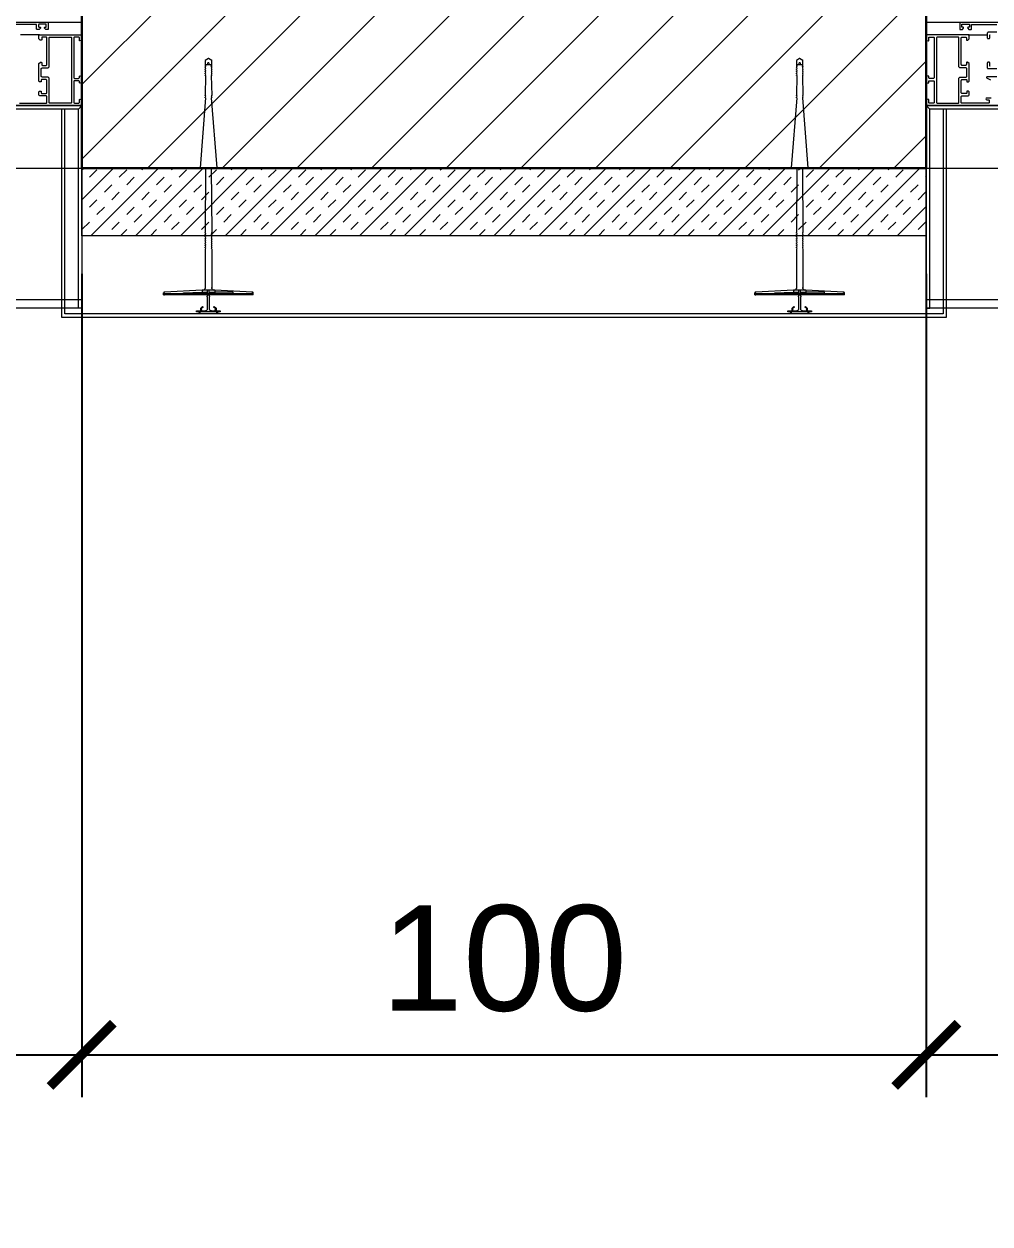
# Model space of a CAD drawing. Header units: feet. Extents: x 92587 to 97987, y -55119 to -48334.
# Drawn here: x 96337.3 to 96451.6, y -54312.4 to -54170.3 of the extents above; entities that cross this region are included whole.
import ezdxf

# ---------------------------------------------------------------- set-up
doc = ezdxf.new("R2010")
doc.units = ezdxf.units.FT
doc.header["$LTSCALE"] = 50
doc.header["$MEASUREMENT"] = 0
for name, pattern in [('AUSGEZOGEN', [0]), ('CACHE', [0.375, 0.25, -0.125]), ('CORNER', [20, 0, -20])]:
    doc.linetypes.add(name, pattern=pattern)
doc.layers.get('0').update_dxf_attribs({"color": 8})
doc.layers.add('BORD', color=5, linetype='Continuous')
doc.layers.add('COTE 50ème', color=1, linetype='Continuous')
for name, color, linetype, lineweight in [('CONSOLE ISOL.', 214, 'Continuous', 15), ('ISOLATION', 252, 'Continuous', 0), ('MACONNERIE COUPE', 7, 'Continuous', 30), ('MACONNERIE HACHURE', 253, 'Continuous', 13), ('WD_Corner', 154, 'Continuous', 5), ('WD_Dowel', 154, 'Continuous', 5), ('WD_Text_Legende', 154, 'AUSGEZOGEN', 5), ('WINDOWS', 21, 'Continuous', 5)]:
    doc.layers.add(name, color=color, linetype=linetype, lineweight=lineweight)
doc.layers.add('WD_Assist1', color=6, linetype='CORNER', lineweight=0, plot=False)
doc.styles.add('RS_TXT_50', font='arial.ttf', dxfattribs={"height": 12.5})
doc.dimstyles.new('RS_50CM_LINEAIRE', dxfattribs={"dimscale": 5, "dimtxt": 12.5, "dimasz": 1.5, "dimexe": 1, "dimexo": 2.5, "dimgap": 1, "dimtad": 1, "dimdec": 1, "dimrnd": 0.5, "dimdsep": 46, "dimtxsty": 'RS_TXT_50', "dimblk1": 'ARCHTICK', "dimblk2": 'ARCHTICK', "dimsah": 1, "dimcen": 2.5, "dimdle": 1, "dimclrt": 4, "dimadec": 0, "dimazin": 2, "dimtfac": 1, "dimtdec": 1, "dimtix": 1, "dimtmove": 2, "dimatfit": 3, "dimfxl": 1, "dimtolj": 1, "dimtzin": 0, "dimarcsym": 0})

# ---------------------------------------------------------------- blocks, each defined once
blk = doc.blocks.new('DRITARE POS 2')
at = {"layer": 'WINDOWS', "color": 165, "linetype": 'CACHE'}
blk.add_line((-32.9, -180), (-32.9, 0), dxfattribs=at)
at = {"layer": 'WINDOWS'}
for p, q in [((-1.5, -4.97), (-1.5, -7.22)), ((-1.5, -175.01), (-1.5, -172.75))]:
    blk.add_line(p, q, dxfattribs=at)
at = {"layer": 'WINDOWS', "color": 165}
for points in [[(-9.9, 0), (-9.9, -180), (-33.9, -180), (-33.9, 0)], [(-9.9, 0), (-33.9, 0), (-33.9, -0.4), (-10.3, -0.4)], [(-10.3, -179.6), (-10.3, -0.4), (-9.9, 0), (-9.9, -180)], [(-9.9, -180), (-33.9, -180), (-33.9, -179.6), (-10.3, -179.6)]]:
    blk.add_lwpolyline(points, close=True, dxfattribs=at)
at = {"layer": 'WINDOWS'}
for points in [[(-9, -7.69), (-9, -7.16, 1), (-9.21, -7.16), (-9.21, -7.37, -0.414214), (-9.26, -7.43), (-9.56, -7.43, -0.414214), (-9.62, -7.37), (-9.62, -4.2, -0.414214), (-9.56, -4.14), (-8.83, -4.14, -0.414214), (-8.74, -4.24), (-8.74, -4.89, 0.414214), (-8.55, -5.08), (-8.3, -5.08, 0.198912), (-8.26, -5.06), (-8.2, -5, 0.198912), (-8.18, -4.96), (-8.18, -4.85, 0.414214), (-8.24, -4.8), (-8.4, -4.8, -0.414214), (-8.46, -4.74), (-8.46, -4.24, -0.414214), (-8.37, -4.14), (-6.91, -4.14, -0.414214), (-6.82, -4.24), (-6.82, -4.74, -0.414214), (-6.87, -4.8), (-7.04, -4.8, 0.414214), (-7.1, -4.85), (-7.1, -4.96, 0.198912), (-7.08, -5), (-7.02, -5.06, 0.198912), (-6.98, -5.08), (-4.97, -5.08, 0.198912), (-4.93, -5.06), (-4.78, -4.91, 0.198912), (-4.76, -4.87), (-4.76, -4.8, 0.414214), (-4.82, -4.74), (-5.01, -4.74, -0.340481), (-5.14, -4.65), (-5.14, -4.24, -0.414214), (-5.04, -4.14), (-1.87, -4.14, -0.414214), (-1.78, -4.24), (-1.78, -4.65, -0.414214), (-1.87, -4.74), (-2.09, -4.74, 0.414214), (-2.15, -4.8), (-2.15, -4.87, 0.198912), (-2.13, -4.91), (-1.98, -5.06, 0.198912), (-1.94, -5.08), (-1.55, -5.08, 0.414214), (-1.5, -5.02), (-1.5, -0.06, 0.414214), (-1.55, 0), (-2.13, 0, 0.322823), (-2.19, -0.04), (-2.24, -0.21, 0.511918), (-2.19, -0.28), (-1.87, -0.28, -0.414214), (-1.78, -0.37), (-1.78, -0.84, -0.414214), (-1.87, -0.93), (-6.57, -0.93, -0.414214), (-6.67, -0.84), (-6.67, -0.37, -0.414214), (-6.57, -0.28), (-6.44, -0.28, 0.511918), (-6.39, -0.21), (-6.45, -0.04, 0.322823), (-6.5, 0), (-7.12, 0, 0.322823), (-7.17, -0.04), (-7.23, -0.21, 0.511918), (-7.17, -0.28), (-7.04, -0.28, -0.414214), (-6.95, -0.37), (-6.95, -0.84, -0.414214), (-7.04, -0.93), (-9.52, -0.93, -0.414214), (-9.62, -0.84), (-9.62, -0.37, -0.414214), (-9.52, -0.28), (-9.21, -0.28, 0.511918), (-9.15, -0.21), (-9.21, -0.04, 0.322823), (-9.26, 0), (-9.84, 0, 0.414214), (-9.9, -0.06), (-9.9, -8.75, 0.414214)], [(-0.06, -3.96), (-0.84, -3.96, 0.414214), (-0.9, -4.01), (-0.9, -4.22, 0.250765), (-0.88, -4.27), (-0.71, -4.4, 0.599022), (-0.62, -4.35), (-0.62, -4.26, -0.414214), (-0.56, -4.2), (-0.3, -4.2, -0.414214), (-0.25, -4.26), (-0.25, -5.04, -0.414214), (-0.3, -5.1), (-0.56, -5.1, -0.414214), (-0.62, -5.04), (-0.62, -4.95, 0.599022), (-0.71, -4.9), (-0.88, -5.03, 0.250765), (-0.9, -5.08), (-0.9, -5.28, 0.414214), (-0.84, -5.34), (-0.34, -5.34, -0.414214), (-0.28, -5.39), (-0.28, -8.34, -0.414214)], [(-1.22, -8.34), (-1.22, -7.32, 0.414214), (-1.31, -7.22), (-1.87, -7.22, 0.414214), (-1.96, -7.32), (-1.96, -7.45, 0.414214), (-1.91, -7.5), (-1.55, -7.5, -0.414214), (-1.5, -7.56)], [(-5.23, -7.56, -0.414214), (-5.17, -7.5), (-4.82, -7.5, 0.414214), (-4.76, -7.45), (-4.76, -7.32, 0.414214), (-4.86, -7.22), (-5.42, -7.22, 0.414214), (-5.51, -7.32), (-5.51, -8.34, -0.414214)], [(-6.48, -8.34), (-6.48, -7.22, 0.809546), (-6.66, -7.19), (-6.85, -7.61, 0.543142)], [(-0.06, -176.04), (-0.84, -176.04, -0.414214), (-0.9, -175.99), (-0.9, -175.78, -0.250765), (-0.88, -175.73), (-0.71, -175.6, -0.599022), (-0.62, -175.65), (-0.62, -175.74, 0.414214), (-0.56, -175.8), (-0.3, -175.8, 0.414214), (-0.25, -175.74), (-0.25, -174.96, 0.414214), (-0.3, -174.9), (-0.56, -174.9, 0.414214), (-0.62, -174.96), (-0.62, -175.05, -0.599022), (-0.71, -175.1), (-0.88, -174.97, -0.250765), (-0.9, -174.92), (-0.9, -174.72, -0.414214), (-0.84, -174.66), (-0.34, -174.66, 0.414214), (-0.28, -174.61), (-0.28, -171.66, 0.414214)], [(-9.62, -172.63), (-9.62, -175.8, 0.414214), (-9.56, -175.86), (-8.83, -175.86, 0.414214), (-8.74, -175.76), (-8.74, -175.11, -0.414214), (-8.55, -174.92), (-8.3, -174.92, -0.198912), (-8.26, -174.94), (-8.2, -175, -0.198912), (-8.18, -175.04), (-8.18, -175.15, -0.414214), (-8.24, -175.2), (-8.4, -175.2, 0.414214), (-8.46, -175.26), (-8.46, -175.76, 0.414214), (-8.37, -175.86), (-6.91, -175.86, 0.414214), (-6.82, -175.76), (-6.82, -175.26, 0.414214), (-6.87, -175.2), (-7.04, -175.2, -0.414214), (-7.1, -175.15), (-7.1, -175.04, -0.198912), (-7.08, -175), (-7.02, -174.94, -0.198912), (-6.98, -174.92), (-4.97, -174.92, -0.198912), (-4.93, -174.94), (-4.78, -175.09, -0.198912), (-4.76, -175.13), (-4.76, -175.2, -0.414214), (-4.82, -175.26), (-5.01, -175.26, 0.340481), (-5.14, -175.35), (-5.14, -175.76, 0.414214), (-5.04, -175.86), (-1.87, -175.86, 0.414214), (-1.78, -175.76), (-1.78, -175.35, 0.414214), (-1.87, -175.26), (-2.09, -175.26, -0.414214), (-2.15, -175.2), (-2.15, -175.13, -0.198912), (-2.13, -175.09), (-1.98, -174.94, -0.198912), (-1.94, -174.92), (-1.55, -174.92, -0.414214), (-1.5, -174.98), (-1.5, -179.94, -0.414214), (-1.55, -180), (-2.13, -180, -0.322823), (-2.19, -179.96), (-2.24, -179.79, -0.511918), (-2.19, -179.72), (-1.87, -179.72, 0.414214), (-1.78, -179.63), (-1.78, -179.16, 0.414214), (-1.87, -179.07), (-6.57, -179.07, 0.414214), (-6.67, -179.16), (-6.67, -179.63, 0.414214), (-6.57, -179.72), (-6.44, -179.72, -0.511918), (-6.39, -179.79), (-6.45, -179.96, -0.322823), (-6.5, -180), (-7.12, -180, -0.322823), (-7.17, -179.96), (-7.23, -179.79, -0.511918), (-7.17, -179.72), (-7.04, -179.72, 0.414214), (-6.95, -179.63), (-6.95, -179.16, 0.414214), (-7.04, -179.07), (-9.52, -179.07, 0.414214), (-9.62, -179.16), (-9.62, -179.63, 0.414214), (-9.52, -179.72), (-9.21, -179.72, -0.511918), (-9.15, -179.79), (-9.21, -179.96, -0.322823), (-9.26, -180), (-9.84, -180, -0.414214), (-9.9, -179.94), (-9.9, -171.25, -0.414214)]]:
    blk.add_lwpolyline(points, format="xyb", dxfattribs=at)
for points in [[(-9.9, -180), (-9.9, 0), (0, 0), (0, -180)], [(-1.78, -1.27), (-1.83, -1.21), (-9.56, -1.21), (-9.62, -1.27), (-9.62, -3.81), (-9.56, -3.86), (-6.63, -3.86), (-6.54, -3.96), (-6.54, -4.7), (-6.44, -4.8), (-5.51, -4.8), (-5.42, -4.7), (-5.42, -3.96), (-5.32, -3.86), (-1.83, -3.86), (-1.78, -3.81)], [(-1.78, -178.73), (-1.83, -178.79), (-9.56, -178.79), (-9.62, -178.73), (-9.62, -176.19), (-9.56, -176.14), (-6.63, -176.14), (-6.54, -176.04), (-6.54, -175.3), (-6.44, -175.2), (-5.51, -175.2), (-5.42, -175.3), (-5.42, -176.04), (-5.32, -176.14), (-1.83, -176.14), (-1.78, -176.19)]]:
    blk.add_lwpolyline(points, close=True, dxfattribs=at)
blk = doc.blocks.new('ankeri')
at = {"layer": 'WD_Assist1'}
for p, q in [((-2.32, 5.2), (-2.54, 0.59)), ((-2.22, 5.3), (-2.32, 5.2)), ((-2, 5.3), (-2.22, 5.3)), ((-2, -5.3), (-2, 5.3)), ((-29.75, 0.39), (-30, 0)), ((-30, 0), (-29.75, -0.39)), ((-2.76, 0.39), (-29.75, 0.39)), ((-2.54, 0.59), (-2.76, 0.39)), ((-29.75, -0.39), (-2.76, -0.39)), ((-2.76, -0.39), (-2.54, -0.59)), ((-2.54, -0.59), (-2.32, -5.2)), ((-2.32, -5.2), (-2.22, -5.3)), ((-2.22, -5.3), (-2, -5.3))]:
    blk.add_line(p, q, dxfattribs=at)
at = {"layer": 'WD_Corner', "lineweight": 5}
blk.add_lwpolyline([(-2, 0.1), (-1.85, 0.1, -1), (-1.75, 0.1), (-0.25, 0.1, 0.185242), (-0.1, 0.55), (-0.1, 0.72), (-0.15, 0.73), (-0.15, 0.74), (-0.1, 0.75), (-0.1, 0.85), (-0.3, 0.85), (-0.3, 0.8), (-0.32, 0.8), (-0.33, 0.85), (-0.38, 0.85), (-0.5, 0.73), (-0.47, 0.68), (-0.48, 0.68), (-0.53, 0.7), (-0.54, 0.69), (-0.51, 0.65), (-0.54, 0.62), (-0.61, 0.69), (-0.4, 0.9), (-0.1, 0.9), (-0.1, 1.4), (0, 1.4), (0.05, 1.2), (0, 1.2), (0.05, 1.1), (0, 1.1), (0.25, 1), (0, 1), (0, -1), (0.25, -1), (0, -1.1), (0.05, -1.1), (0, -1.2), (0.05, -1.2), (0, -1.4), (-0.1, -1.4), (-0.1, -0.9), (-0.4, -0.9), (-0.61, -0.69), (-0.54, -0.62), (-0.51, -0.65), (-0.54, -0.69), (-0.53, -0.7), (-0.48, -0.68), (-0.47, -0.68), (-0.5, -0.73), (-0.38, -0.85), (-0.33, -0.85), (-0.32, -0.8), (-0.3, -0.8), (-0.3, -0.85), (-0.1, -0.85), (-0.1, -0.75), (-0.15, -0.74), (-0.15, -0.73), (-0.1, -0.72), (-0.1, -0.55, 0.185242), (-0.25, -0.1), (-1.75, -0.1, -1), (-1.85, -0.1), (-2, -0.1)], format="xyb", close=True, dxfattribs=at)
at = {"layer": 'WD_Dowel'}
for p, q in [((-2.32, 5.2), (-2.54, 0.74)), ((-2, 5.3), (-2.22, 5.3)), ((-2.11, 5.3), (-2.11, -5.3)), ((-2, 5.3), (-2, -5.3)), ((-2.11, 2.94), (-2.32, 2.94)), ((-2.32, 2.94), (-2.32, 0.74)), ((-29.75, 0.39), (-30, 0)), ((-30, 0), (-29.75, -0.39)), ((-28.88, 0.39), (-29.75, 0.39)), ((-29.47, 0.05), (-29.25, 0.09)), ((-29.47, 0.05), (-29.47, -0.05)), ((-29.25, 0.29), (-29.04, 0.37)), ((-29.25, 0.29), (-29.25, -0.29)), ((-28.88, 0.39), (-29.04, 0.34)), ((-29.04, 0.34), (-29.04, 0.37)), ((-28.82, 0.39), (-28.88, 0.39)), ((-28.82, 0.39), (-28.82, 0.34)), ((-28.82, 0.34), (-28.66, 0.39)), ((-28.61, 0.39), (-28.66, 0.39)), ((-28.61, 0.39), (-28.66, 0.39)), ((-28.61, 0.39), (-28.61, 0.34)), ((-28.61, 0.34), (-28.44, 0.39)), ((-28.39, 0.39), (-28.44, 0.39)), ((-28.39, 0.39), (-28.39, 0.34)), ((-28.39, 0.34), (-28.23, 0.39)), ((-28.17, 0.39), (-28.23, 0.39)), ((-28.17, 0.39), (-28.17, 0.34)), ((-28.17, 0.34), (-28.01, 0.39)), ((-27.96, 0.39), (-28.01, 0.39)), ((-27.96, 0.39), (-27.96, 0.34)), ((-27.96, 0.34), (-25.61, 0.39)), ((-25.56, 0.39), (-25.61, 0.39)), ((-25.56, 0.39), (-25.56, 0.34)), ((-25.56, 0.34), (-25.4, 0.39)), ((-25.34, 0.39), (-25.4, 0.39)), ((-25.34, 0.34), (-17.05, 0.99)), ((-25.34, 0.39), (-25.34, 0.34)), ((-17, 0.99), (-17.05, 0.99)), ((-17, 0.99), (-17, 0.34)), ((-17, 0.34), (-9.36, 0.39)), ((-9.3, 0.39), (-9.36, 0.39)), ((-9.3, 0.39), (-9.3, 0.34)), ((-9.3, 0.34), (-9.14, 0.39)), ((-9.09, 0.39), (-9.14, 0.39)), ((-9.09, 0.39), (-9.09, 0.34)), ((-9.09, 0.34), (-8.93, 0.39)), ((-8.87, 0.39), (-8.93, 0.39)), ((-8.87, 0.39), (-8.87, 0.34)), ((-8.87, 0.34), (-8.71, 0.39)), ((-8.66, 0.39), (-8.71, 0.39)), ((-8.66, 0.39), (-8.66, 0.34)), ((-8.66, 0.34), (-8.5, 0.39)), ((-8.44, 0.39), (-8.5, 0.39)), ((-8.44, 0.39), (-8.44, 0.34)), ((-8.44, 0.34), (-8.28, 0.39)), ((-8.23, 0.39), (-8.28, 0.39)), ((-8.23, 0.39), (-8.23, 0.34)), ((-8.23, 0.34), (-8.06, 0.39)), ((-8.01, 0.39), (-8.06, 0.39)), ((-8.01, 0.39), (-8.01, 0.34)), ((-8.01, 0.34), (-7.85, 0.39)), ((-7.79, 0.39), (-7.85, 0.39)), ((-7.79, 0.39), (-7.79, 0.34)), ((-7.79, 0.34), (-7.63, 0.39)), ((-7.58, 0.39), (-7.63, 0.39)), ((-7.58, 0.39), (-7.58, 0.34)), ((-7.58, 0.34), (-7.42, 0.39)), ((-7.42, 0.39), (-2.76, 0.39)), ((-2.54, 0.74), (-2.54, -0.74)), ((-2.54, 0.74), (-2.11, 0.74)), ((-2.11, 0.1), (-2.54, 0.1)), ((-2.32, 0.1), (-2.32, 0.74)), ((-29.75, -0.39), (-28.88, -0.39)), ((-29.25, -0.1), (-29.47, -0.05)), ((-29.25, -0.29), (-29.04, -0.37)), ((-29.04, -0.37), (-29.04, -0.34)), ((-29.04, -0.34), (-28.88, -0.39)), ((-28.82, -0.39), (-28.88, -0.39)), ((-28.82, -0.39), (-28.82, -0.34)), ((-28.82, -0.34), (-28.66, -0.39)), ((-28.61, -0.39), (-28.66, -0.39)), ((-28.61, -0.39), (-28.61, -0.34)), ((-28.61, -0.34), (-28.44, -0.39)), ((-28.39, -0.39), (-28.44, -0.39)), ((-28.39, -0.39), (-28.39, -0.34)), ((-28.39, -0.34), (-28.23, -0.39)), ((-28.17, -0.39), (-28.23, -0.39)), ((-28.17, -0.39), (-28.17, -0.34)), ((-28.17, -0.34), (-28.01, -0.39)), ((-27.96, -0.39), (-28.01, -0.39)), ((-27.96, -0.39), (-27.96, -0.34)), ((-27.96, -0.34), (-25.61, -0.39)), ((-25.56, -0.39), (-25.61, -0.39)), ((-25.56, -0.39), (-25.56, -0.34)), ((-25.56, -0.34), (-25.4, -0.39)), ((-25.34, -0.39), (-25.4, -0.39)), ((-25.34, -0.39), (-25.34, -0.34)), ((-25.34, -0.34), (-17.05, -0.99)), ((-17, -0.99), (-17.05, -0.99)), ((-17, -0.99), (-17, -0.34)), ((-17, -0.34), (-9.36, -0.39)), ((-9.3, -0.39), (-9.36, -0.39)), ((-9.3, -0.39), (-9.3, -0.34)), ((-9.3, -0.34), (-9.14, -0.39)), ((-9.09, -0.39), (-9.14, -0.39)), ((-9.09, -0.39), (-9.09, -0.34)), ((-9.09, -0.34), (-8.93, -0.39)), ((-8.87, -0.39), (-8.93, -0.39)), ((-8.87, -0.39), (-8.87, -0.34)), ((-8.87, -0.34), (-8.71, -0.39)), ((-8.66, -0.39), (-8.71, -0.39)), ((-8.66, -0.39), (-8.66, -0.34)), ((-8.66, -0.34), (-8.5, -0.39)), ((-8.44, -0.39), (-8.5, -0.39)), ((-8.44, -0.39), (-8.44, -0.34)), ((-8.44, -0.34), (-8.28, -0.39)), ((-8.23, -0.39), (-8.28, -0.39)), ((-8.23, -0.39), (-8.23, -0.34)), ((-8.23, -0.34), (-8.06, -0.39)), ((-8.01, -0.39), (-8.06, -0.39)), ((-8.01, -0.39), (-8.01, -0.34)), ((-8.01, -0.34), (-7.85, -0.39)), ((-7.79, -0.39), (-7.85, -0.39)), ((-7.79, -0.39), (-7.79, -0.34)), ((-7.79, -0.34), (-7.63, -0.39)), ((-7.58, -0.39), (-7.63, -0.39)), ((-7.58, -0.39), (-7.58, -0.34)), ((-7.58, -0.34), (-7.42, -0.39)), ((-7.42, -0.39), (-2.76, -0.39)), ((-2.11, -0.1), (-2.54, -0.1)), ((-2.54, -0.74), (-2.11, -0.74)), ((-2.54, -0.74), (-2.32, -5.2)), ((-2.32, -0.74), (-2.32, -0.1)), ((-2.22, -2.94), (-2.32, -0.74)), ((-2.11, -2.94), (-2.22, -2.94)), ((-2, -5.3), (-2.22, -5.3))]:
    blk.add_line(p, q, dxfattribs=at)
for centre, major_axis, start_param, end_param in [((-2.22, 5.2), (0.108, 0), 1.570796, 3.141593), ((-2.76, 0.59), (0.216, 0), -1.570795, 0), ((-2.76, -0.59), (-0.216, 0), 3.141593, 4.712389), ((-2.22, -5.2), (0.108, 0), 3.141593, 4.712389)]:
    blk.add_ellipse(centre, major_axis=major_axis, ratio=0.909091, start_param=start_param, end_param=end_param, dxfattribs=at)
blk = doc.blocks.new('_ArchTick')
at = {"color": 0, "linetype": 'ByBlock', "const_width": 0.15}
blk.add_lwpolyline([(-0.5, -0.5), (0.5, 0.5)], dxfattribs=at)
blk = doc.blocks.new('*D1794')
at = {"layer": 'COTE 50ème', "color": 0, "lineweight": -2, "ltscale": 0.5, "transparency": 16777216}
for p, q in [((96164.11, -54199.86), (96164.11, -54297.36)), ((96344.11, -54199.86), (96344.11, -54297.36)), ((96159.11, -54292.36), (96349.11, -54292.36))]:
    blk.add_line(p, q, dxfattribs=at)
at = {"layer": 'Defpoints', "color": 0, "ltscale": 0.5, "transparency": 16777216}
for p in [(96164.11, -54187.36), (96344.11, -54187.36), (96344.11, -54292.36)]:
    blk.add_point(p, dxfattribs=at)
at = {"layer": 'COTE 50ème', "color": 0, "lineweight": -2, "ltscale": 0.5, "transparency": 16777216, "xscale": 7.5, "yscale": 7.5, "zscale": 7.5, "rotation": 180}
blk.add_blockref('_ArchTick', (96164.11, -54292.36), dxfattribs=at)
at = {"layer": 'COTE 50ème', "color": 0, "lineweight": -2, "ltscale": 0.5, "transparency": 16777216, "xscale": 7.5, "yscale": 7.5, "zscale": 7.5}
blk.add_blockref('_ArchTick', (96344.11, -54292.36), dxfattribs=at)
at = {"layer": 'COTE 50ème', "color": 4, "lineweight": 5, "ltscale": 0.5, "transparency": 16777216, "char_height": 12.5, "attachment_point": 5, "style": 'RS_TXT_50'}
for s, insert in [('\\A1;180', (96254.11, -54280.98)), ('\\A1;240', (96254.11, -54303.74))]:
    blk.add_mtext(s, dxfattribs=dict(at, insert=insert))
blk = doc.blocks.new('*D1795')
at = {"layer": 'COTE 50ème', "color": 0, "lineweight": -2, "ltscale": 0.5, "transparency": 16777216}
for p, q in [((96344.11, -54199.86), (96344.11, -54297.36)), ((96444.11, -54199.86), (96444.11, -54297.36)), ((96339.11, -54292.36), (96449.11, -54292.36))]:
    blk.add_line(p, q, dxfattribs=at)
at = {"layer": 'Defpoints', "color": 0, "ltscale": 0.5, "transparency": 16777216}
for p in [(96344.11, -54187.36), (96444.11, -54187.36), (96444.11, -54292.36)]:
    blk.add_point(p, dxfattribs=at)
at = {"layer": 'COTE 50ème', "color": 0, "lineweight": -2, "ltscale": 0.5, "transparency": 16777216, "xscale": 7.5, "yscale": 7.5, "zscale": 7.5, "rotation": 180}
blk.add_blockref('_ArchTick', (96344.11, -54292.36), dxfattribs=at)
at = {"layer": 'COTE 50ème', "color": 0, "lineweight": -2, "ltscale": 0.5, "transparency": 16777216, "xscale": 7.5, "yscale": 7.5, "zscale": 7.5}
blk.add_blockref('_ArchTick', (96444.11, -54292.36), dxfattribs=at)
at = {"layer": 'COTE 50ème', "color": 4, "lineweight": 5, "ltscale": 0.5, "transparency": 16777216, "insert": (96394.11, -54280.98), "char_height": 12.5, "attachment_point": 5, "style": 'RS_TXT_50'}
blk.add_mtext('\\A1;100', dxfattribs=at)
blk = doc.blocks.new('*D1796')
at = {"layer": 'COTE 50ème', "color": 0, "lineweight": -2, "ltscale": 0.5, "transparency": 16777216}
for p, q in [((96444.11, -54199.86), (96444.11, -54297.36)), ((96624.11, -54199.86), (96624.11, -54297.36)), ((96439.11, -54292.36), (96629.11, -54292.36))]:
    blk.add_line(p, q, dxfattribs=at)
at = {"layer": 'Defpoints', "color": 0, "ltscale": 0.5, "transparency": 16777216}
for p in [(96444.11, -54187.36), (96624.11, -54187.36), (96624.11, -54292.36)]:
    blk.add_point(p, dxfattribs=at)
at = {"layer": 'COTE 50ème', "color": 0, "lineweight": -2, "ltscale": 0.5, "transparency": 16777216, "xscale": 7.5, "yscale": 7.5, "zscale": 7.5, "rotation": 180}
blk.add_blockref('_ArchTick', (96444.11, -54292.36), dxfattribs=at)
at = {"layer": 'COTE 50ème', "color": 0, "lineweight": -2, "ltscale": 0.5, "transparency": 16777216, "xscale": 7.5, "yscale": 7.5, "zscale": 7.5}
blk.add_blockref('_ArchTick', (96624.11, -54292.36), dxfattribs=at)
at = {"layer": 'COTE 50ème', "color": 4, "lineweight": 5, "ltscale": 0.5, "transparency": 16777216, "char_height": 12.5, "attachment_point": 5, "style": 'RS_TXT_50'}
for s, insert in [('\\A1;180', (96534.11, -54280.98)), ('\\A1;240', (96534.11, -54303.74))]:
    blk.add_mtext(s, dxfattribs=dict(at, insert=insert))
blk = doc.blocks.new('*D1806')
at = {"layer": 'COTE 50ème', "color": 0, "lineweight": -2, "ltscale": 0.5, "transparency": 16777216}
for p, q in [((96079.11, -54199.86), (96079.11, -54337.36)), ((96704.11, -54199.86), (96704.11, -54337.36)), ((96074.11, -54332.36), (96709.11, -54332.36))]:
    blk.add_line(p, q, dxfattribs=at)
at = {"layer": 'Defpoints', "color": 0, "ltscale": 0.5, "transparency": 16777216}
for p in [(96079.11, -54187.36), (96704.11, -54187.36), (96704.11, -54332.36)]:
    blk.add_point(p, dxfattribs=at)
at = {"layer": 'COTE 50ème', "color": 0, "lineweight": -2, "ltscale": 0.5, "transparency": 16777216, "xscale": 7.5, "yscale": 7.5, "zscale": 7.5, "rotation": 180}
blk.add_blockref('_ArchTick', (96079.11, -54332.36), dxfattribs=at)
at = {"layer": 'COTE 50ème', "color": 0, "lineweight": -2, "ltscale": 0.5, "transparency": 16777216, "xscale": 7.5, "yscale": 7.5, "zscale": 7.5}
blk.add_blockref('_ArchTick', (96704.11, -54332.36), dxfattribs=at)
at = {"layer": 'COTE 50ème', "color": 4, "lineweight": 5, "ltscale": 0.5, "transparency": 16777216, "insert": (96391.61, -54320.98), "char_height": 12.5, "attachment_point": 5, "style": 'RS_TXT_50'}
blk.add_mtext('\\A1;625', dxfattribs=at)
blk = doc.blocks.new('*D1808')
at = {"layer": 'COTE 50ème', "color": 0, "lineweight": -2, "ltscale": 0.5, "transparency": 16777216}
for p, q in [((94514.11, -54084.86), (94514.11, -54377.36)), ((96914.11, -54084.86), (96914.11, -54377.36)), ((94509.11, -54372.36), (96919.11, -54372.36))]:
    blk.add_line(p, q, dxfattribs=at)
at = {"layer": 'Defpoints', "color": 0, "ltscale": 0.5, "transparency": 16777216}
for p in [(94514.11, -54072.36), (96914.11, -54072.36), (96914.11, -54372.36)]:
    blk.add_point(p, dxfattribs=at)
at = {"layer": 'COTE 50ème', "color": 0, "lineweight": -2, "ltscale": 0.5, "transparency": 16777216, "xscale": 7.5, "yscale": 7.5, "zscale": 7.5, "rotation": 180}
blk.add_blockref('_ArchTick', (94514.11, -54372.36), dxfattribs=at)
at = {"layer": 'COTE 50ème', "color": 0, "lineweight": -2, "ltscale": 0.5, "transparency": 16777216, "xscale": 7.5, "yscale": 7.5, "zscale": 7.5}
blk.add_blockref('_ArchTick', (96914.11, -54372.36), dxfattribs=at)
at = {"layer": 'COTE 50ème', "color": 4, "lineweight": 5, "ltscale": 0.5, "transparency": 16777216, "insert": (95714.11, -54360.98), "char_height": 12.5, "attachment_point": 5, "style": 'RS_TXT_50'}
blk.add_mtext('\\A1;2400', dxfattribs=at)

msp = doc.modelspace()

# ---------------------------------------------------------------- hatches: boundary and pattern name
at = {"layer": 'ISOLATION', "transparency": 33554687}
h = msp.add_hatch(dxfattribs=at)
h.set_pattern_fill('INSUL', color=256, scale=10, angle=45)
h.set_pattern_definition([(45, (95325.019, -52616.9036), (-2.6516504, 2.6516504), []), (45, (95324.1353, -52616.0197), (-2.6516504, 2.6516504), [1.25, -1.25]), (45, (95323.2514, -52615.136), (-2.6516504, 2.6516504), [1.25, -1.25])])
h.paths.add_polyline_path([(96444.11, -54195.36), (96344.11, -54195.36), (96344.11, -54187.36), (96444.11, -54187.36)])
at = {"layer": 'MACONNERIE HACHURE'}
h = msp.add_hatch(dxfattribs=at)
h.set_pattern_fill('ANSI31', color=256, scale=50, style=0)
h.set_pattern_definition([(45, (845.911, 6550.742), (-4.41941738, 4.41941738), [])])
h.paths.add_polyline_path([(96464.11, -53567.36), (96464.11, -53736.36), (96392.11, -53736.36), (96392.11, -53757.36), (96414.11, -53757.36), (96414.11, -53762.36), (96234.11, -53762.36), (96234.11, -53750.36), (96284.11, -53750.36), (96284.11, -53577.36), (96306.11, -53577.36), (96306.11, -53589.36), (96296.11, -53589.36), (96296.11, -53750.36), (96387.11, -53750.36), (96387.11, -53731.36), (96444.11, -53731.36), (96444.11, -53589.36), (96388.11, -53589.36), (96388.11, -53577.36), (96452.11, -53577.36), (96452.11, -53567.36)])
h.paths.add_polyline_path([(95894.28, -52902.36), (95944.11, -52902.36), (95944.11, -52942.36), (95894.28, -52942.36)])
h.paths.add_polyline_path([(95734.11, -52902.36), (95774.11, -52902.36), (95774.11, -52942.36), (95734.11, -52942.36)])
h.paths.add_polyline_path([(95874.11, -52547.36), (95964.11, -52547.36), (95964.11, -52607.36), (96117.11, -52607.36), (96117.11, -52547.36), (96129.11, -52547.36), (96129.11, -52667.36), (96109.11, -52667.36), (96109.11, -52632.36), (95944.11, -52632.36), (95944.11, -52583.36), (95874.11, -52583.36), (95874.11, -52632.36), (95839.11, -52632.36), (95839.11, -52612.36), (95849.11, -52612.36), (95849.11, -52562.36), (95874.11, -52562.36), (95874.11, -52578.36), (95944.11, -52578.36), (95944.11, -52552.36), (95874.11, -52552.36)])
h.paths.add_polyline_path([(96444.11, -54162.36), (96344.11, -54162.36), (96344.11, -54187.36), (96444.11, -54187.36)])
h.paths.add_polyline_path([(96679.11, -52154.25), (96704.11, -52154.25), (96704.11, -52107.36), (96679.11, -52107.36)])
h.paths.add_polyline_path([(96679.11, -54052.36), (96704.11, -54052.36), (96704.11, -54072.36), (96679.11, -54072.36)])
h.paths.add_polyline_path([(95996.61, -52902.36), (95979.11, -52902.36), (95979.11, -52922.36), (95996.61, -52922.36)])
h.paths.add_polyline_path([(96319.11, -52789.36), (96329.11, -52789.36), (96329.11, -52777.36), (96289.11, -52777.36), (96289.11, -52789.36), (96299.11, -52789.36), (96299.11, -53107.36), (96129.11, -53107.36), (96129.11, -52789.36), (96207.12, -52789.36), (96207.12, -52777.36), (96129.11, -52777.36), (96129.11, -52767.36), (96109.11, -52767.36), (96109.11, -52902.36), (96096.61, -52902.36), (96096.61, -52922.36), (96109.11, -52922.36), (96109.11, -53137.36), (96130.11, -53137.36), (96130.11, -53467.36), (96228.12, -53467.36), (96228.12, -53455.36), (96150.11, -53455.36), (96150.11, -53137.36), (96320.11, -53137.36), (96320.11, -53455.36), (96310.11, -53455.36), (96310.11, -53467.36), (96350.11, -53467.36), (96350.11, -53455.36), (96340.11, -53455.36), (96340.11, -53137.36), (96679.11, -53137.36), (96679.11, -53182.36), (96704.11, -53182.36), (96704.11, -53132.36), (96814.11, -53132.36), (96814.11, -53112.36), (96704.11, -53112.36), (96704.11, -53062.36), (96679.11, -53062.36), (96679.11, -53107.36), (96319.11, -53107.36)])
h.paths.add_polyline_path([(96487.11, -53762.36), (96487.11, -53742.36), (96789.11, -53742.36), (96789.11, -53677.36), (96814.11, -53677.36), (96814.11, -53767.36), (96704.11, -53767.36), (96704.11, -53782.36), (96679.11, -53782.36), (96679.11, -53762.36)])
h.paths.add_polyline_path([(96044.11, -53859.36), (96019.11, -53859.36), (96019.11, -53581.36), (95967.11, -53581.36), (95967.11, -53559.36), (95979.11, -53559.36), (95979.11, -53569.36), (96104.11, -53569.36), (96104.11, -53581.36), (96044.11, -53581.36)])
h.paths.add_polyline_path([(96019.11, -53932.36), (96019.11, -53952.36), (95969.11, -53952.36), (95969.11, -54072.36), (95944.11, -54072.36), (95944.11, -53957.36), (95926.61, -53957.36), (95926.61, -53932.36)])
h.paths.add_polyline_path([(96679.11, -54122.36), (96679.11, -54162.36), (96624.11, -54162.36), (96624.11, -54187.36), (96704.11, -54187.36), (96704.11, -54122.36)])
h.paths.add_polyline_path([(96104.11, -54162.36), (96164.11, -54162.36), (96164.11, -54187.36), (96079.11, -54187.36), (96079.11, -54122.36), (96079.11, -54122.36), (96079.11, -54072.36), (96104.11, -54072.36)])
h.paths.add_polyline_path([(96679.11, -52482.36), (96679.11, -52424.25), (96704.11, -52424.25), (96704.11, -52477.36), (96814.11, -52477.36), (96814.11, -52567.36), (96789.11, -52567.36), (96789.11, -52502.36), (96456.11, -52502.36), (96456.11, -52675.36), (96444.11, -52675.36), (96444.11, -52667.36), (96388.11, -52667.36), (96388.11, -52655.36), (96444.11, -52655.36), (96444.11, -52507.36), (96296.11, -52507.36), (96296.11, -52655.36), (96306.11, -52655.36), (96306.11, -52667.36), (96284.11, -52667.36), (96284.11, -52494.36), (96234.24, -52494.36), (96234.24, -52482.36)])
h.paths.add_polyline_path([(96444.11, -52809.36), (96444.11, -52789.36), (96421.11, -52789.36), (96421.11, -52777.36), (96444.11, -52777.36), (96444.11, -52767.36), (96456.11, -52767.36), (96456.11, -52797.36), (96679.11, -52797.36), (96679.11, -52809.36)], flags=17)
h.paths.add_polyline_path([(96464.11, -53447.36), (96679.11, -53447.36), (96679.11, -53435.36), (96452.11, -53435.36), (96452.11, -53455.36), (96442.11, -53455.36), (96442.11, -53467.36), (96452.11, -53467.36), (96452.11, -53475.36), (96464.11, -53475.36)])
h.paths.add_polyline_path([(95879.11, -53447.36), (95879.11, -53459.36), (95967.11, -53459.36), (95967.11, -53467.36), (95979.11, -53467.36), (95979.11, -53447.36)])
h.paths.add_polyline_path([(96789.11, -52797.36), (96814.11, -52797.36), (96814.11, -52747.36), (96789.11, -52747.36)])
h.paths.add_polyline_path([(96789.11, -53447.36), (96814.11, -53447.36), (96814.11, -53497.36), (96789.11, -53497.36)])
h.paths.add_polyline_path([(96679.11, -52847.36), (96704.11, -52847.36), (96704.11, -52902.25), (96679.11, -52902.25)], flags=17)
h.paths.add_polyline_path([(96679.11, -53397.36), (96704.11, -53397.36), (96704.11, -53342.47), (96679.11, -53342.47)], flags=17)
h.paths.add_polyline_path([(95533.94, -52902.36), (95484.11, -52902.36), (95484.11, -52942.36), (95533.94, -52942.36)])
h.paths.add_polyline_path([(95694.11, -52902.36), (95654.11, -52902.36), (95654.11, -52942.36), (95694.11, -52942.36)])
h.paths.add_polyline_path([(95849.11, -52082.36), (95829.11, -52082.36), (95829.11, -52057.36), (95849.11, -52057.36)])
h.paths.add_polyline_path([(96164.11, -52082.36), (96164.11, -52057.36), (95984.11, -52057.36), (95984.11, -52082.36)])
h.paths.add_polyline_path([(95554.11, -52547.36), (95464.11, -52547.36), (95464.11, -52607.36), (95311.11, -52607.36), (95311.11, -52547.36), (95299.11, -52547.36), (95299.11, -52667.36), (95319.11, -52667.36), (95319.11, -52632.36), (95484.11, -52632.36), (95484.11, -52583.36), (95554.11, -52583.36), (95554.11, -52632.36), (95739.11, -52632.36), (95739.11, -52612.36), (95579.11, -52612.36), (95579.11, -52562.36), (95554.11, -52562.36), (95554.11, -52578.36), (95484.11, -52578.36), (95484.11, -52552.36), (95554.11, -52552.36)])
h.paths.add_polyline_path([(94984.11, -54162.36), (95084.11, -54162.36), (95084.11, -54187.36), (94984.11, -54187.36)])
h.paths.add_polyline_path([(94749.11, -52154.25), (94724.11, -52154.25), (94724.11, -52107.36), (94749.11, -52107.36)])
h.paths.add_polyline_path([(94749.11, -54052.36), (94724.11, -54052.36), (94724.11, -54072.36), (94749.11, -54072.36)])
h.paths.add_polyline_path([(95431.61, -52902.36), (95449.11, -52902.36), (95449.11, -52922.36), (95431.61, -52922.36)])
h.paths.add_polyline_path([(95729.11, -53932.36), (95746.61, -53932.36), (95746.61, -53957.36), (95729.11, -53957.36), (95729.11, -54122.36), (95699.11, -54122.36), (95699.11, -53957.36), (95681.5, -53957.36), (95681.5, -53932.36), (95699.11, -53932.36), (95699.11, -53459.36), (95631.11, -53459.36), (95631.11, -53447.36), (95699.11, -53447.36), (95699.11, -53272.36), (95729.11, -53272.36), (95729.11, -53447.36), (95797.11, -53447.36), (95797.11, -53459.36), (95729.11, -53459.36)])
h.paths.add_polyline_path([(95109.11, -52789.36), (95099.11, -52789.36), (95099.11, -52777.36), (95139.11, -52777.36), (95139.11, -52789.36), (95129.11, -52789.36), (95129.11, -53107.36), (95299.11, -53107.36), (95299.11, -52789.36), (95221.1, -52789.36), (95221.1, -52777.36), (95299.11, -52777.36), (95299.11, -52767.36), (95319.11, -52767.36), (95319.11, -52902.36), (95331.61, -52902.36), (95331.61, -52922.36), (95319.11, -52922.36), (95319.11, -53137.36), (95298.11, -53137.36), (95298.11, -53467.36), (95200.1, -53467.36), (95200.1, -53455.36), (95278.11, -53455.36), (95278.11, -53137.36), (95108.11, -53137.36), (95108.11, -53455.36), (95118.11, -53455.36), (95118.11, -53467.36), (95078.11, -53467.36), (95078.11, -53455.36), (95088.11, -53455.36), (95088.11, -53137.36), (94749.11, -53137.36), (94749.11, -53182.36), (94724.11, -53182.36), (94724.11, -53132.36), (94614.11, -53132.36), (94614.11, -53112.36), (94724.11, -53112.36), (94724.11, -53062.36), (94749.11, -53062.36), (94749.11, -53107.36), (95109.11, -53107.36)])
h.paths.add_polyline_path([(94964.11, -53736.36), (95036.11, -53736.36), (95036.11, -53757.36), (95014.11, -53757.36), (95014.11, -53762.36), (95194.11, -53762.36), (95194.11, -53750.36), (95144.11, -53750.36), (95144.11, -53577.36), (95122.11, -53577.36), (95122.11, -53589.36), (95132.11, -53589.36), (95132.11, -53750.36), (95041.11, -53750.36), (95041.11, -53731.36), (94984.11, -53731.36), (94984.11, -53589.36), (95040.11, -53589.36), (95040.11, -53577.36), (94976.11, -53577.36), (94976.11, -53567.36), (94964.11, -53567.36)])
h.paths.add_polyline_path([(94941.11, -53762.36), (94941.11, -53742.36), (94639.11, -53742.36), (94639.11, -53677.36), (94614.11, -53677.36), (94614.11, -53767.36), (94724.11, -53767.36), (94724.11, -53782.36), (94749.11, -53782.36), (94749.11, -53762.36)])
h.paths.add_polyline_path([(95384.11, -53859.36), (95409.11, -53859.36), (95409.11, -53581.36), (95461.11, -53581.36), (95461.11, -53559.36), (95449.11, -53559.36), (95449.11, -53569.36), (95324.11, -53569.36), (95324.11, -53581.36), (95384.11, -53581.36)])
h.paths.add_polyline_path([(95409.11, -53932.36), (95409.11, -53952.36), (95459.11, -53952.36), (95459.11, -54072.36), (95484.11, -54072.36), (95484.11, -53957.36), (95501.61, -53957.36), (95501.61, -53932.36)])
h.paths.add_polyline_path([(94749.11, -54122.36), (94749.11, -54162.36), (94804.11, -54162.36), (94804.11, -54187.36), (94724.11, -54187.36), (94724.11, -54122.36)])
h.paths.add_polyline_path([(95324.11, -54162.36), (95264.11, -54162.36), (95264.11, -54187.36), (95349.11, -54187.36), (95349.11, -54122.36), (95349.11, -54122.36), (95349.11, -54072.36), (95324.11, -54072.36)])
h.paths.add_polyline_path([(96679.11, -52082.36), (96624.11, -52082.36), (96624.11, -52057.36), (96679.11, -52057.36)])
h.paths.add_polyline_path([(96444.11, -52082.36), (96444.11, -52057.36), (96344.11, -52057.36), (96344.11, -52082.36)])
h.paths.add_polyline_path([(95729.11, -52082.36), (95579.11, -52082.36), (95579.11, -52057.36), (95729.11, -52057.36)])
h.paths.add_polyline_path([(95444.11, -52082.36), (94749.11, -52082.36), (94749.11, -52057.36), (95444.11, -52057.36)])
h.paths.add_polyline_path([(94749.11, -52482.36), (94749.11, -52424.25), (94724.11, -52424.25), (94724.11, -52477.36), (94614.11, -52477.36), (94614.11, -52567.36), (94639.11, -52567.36), (94639.11, -52502.36), (94972.11, -52502.36), (94972.11, -52675.36), (94984.11, -52675.36), (94984.11, -52667.36), (95040.11, -52667.36), (95040.11, -52655.36), (94984.11, -52655.36), (94984.11, -52507.36), (95132.11, -52507.36), (95132.11, -52655.36), (95122.11, -52655.36), (95122.11, -52667.36), (95144.11, -52667.36), (95144.11, -52494.36), (95193.98, -52494.36), (95193.98, -52482.36)])
h.paths.add_polyline_path([(94984.11, -52809.36), (94984.11, -52789.36), (95007.11, -52789.36), (95007.11, -52777.36), (94984.11, -52777.36), (94984.11, -52767.36), (94972.11, -52767.36), (94972.11, -52797.36), (94749.11, -52797.36), (94749.11, -52809.36)], flags=17)
h.paths.add_polyline_path([(94964.11, -53447.36), (94749.11, -53447.36), (94749.11, -53435.36), (94976.11, -53435.36), (94976.11, -53455.36), (94986.11, -53455.36), (94986.11, -53467.36), (94976.11, -53467.36), (94976.11, -53475.36), (94964.11, -53475.36)])
h.paths.add_polyline_path([(95549.11, -53447.36), (95549.11, -53459.36), (95461.11, -53459.36), (95461.11, -53467.36), (95449.11, -53467.36), (95449.11, -53447.36)])
h.paths.add_polyline_path([(94639.11, -52797.36), (94614.11, -52797.36), (94614.11, -52747.36), (94639.11, -52747.36)])
h.paths.add_polyline_path([(94639.11, -53447.36), (94614.11, -53447.36), (94614.11, -53497.36), (94639.11, -53497.36)])
h.paths.add_polyline_path([(94749.11, -52847.36), (94724.11, -52847.36), (94724.11, -52902.25), (94749.11, -52902.25)], flags=17)
h.paths.add_polyline_path([(94749.11, -53397.36), (94724.11, -53397.36), (94724.11, -53342.47), (94749.11, -53342.47)], flags=17)

# ---------------------------------------------------------------- linework, layer by layer
at = {"layer": 'BORD', "lineweight": 5, "ltscale": 0.5}
msp.add_lwpolyline([(94614.11, -52462.36), (94614.11, -53782.36), (94514.11, -53782.36), (94514.11, -54057.36), (94614.11, -54057.36), (94614.11, -54122.36), (94724.11, -54122.36), (94724.11, -54187.36), (95349.11, -54187.36), (95349.11, -54122.36), (96079.11, -54122.36), (96079.11, -54187.36), (96704.11, -54187.36), (96704.11, -54122.36), (96814.11, -54122.36), (96814.11, -54057.36), (96914.11, -54057.36), (96914.11, -53782.36), (96814.11, -53782.36), (96814.11, -52462.36)], dxfattribs=at)
at = {"layer": 'CONSOLE ISOL.'}
msp.add_lwpolyline([(96814.11, -53122.36), (96119.11, -53122.36), (96119.11, -52902.36), (95979.11, -52902.36), (95979.11, -53272.36), (95714.11, -53272.36), (95714.11, -54122.36), (96079.11, -54122.36), (96079.11, -54187.36), (96704.11, -54187.36), (96704.11, -54122.36), (96814.11, -54122.36), (96814.11, -54057.36), (96914.11, -54057.36), (96914.11, -53782.36), (96814.11, -53782.36)], close=True, dxfattribs=at)
at = {"layer": 'ISOLATION', "lineweight": 5, "ltscale": 0.5}
msp.add_lwpolyline([(96444.11, -54195.36), (96344.11, -54195.36), (96344.11, -54187.36), (96444.11, -54187.36)], close=True, dxfattribs=at)
at = {"layer": 'MACONNERIE COUPE'}
msp.add_lwpolyline([(96444.11, -54162.36), (96344.11, -54162.36), (96344.11, -54187.36), (96444.11, -54187.36)], close=True, dxfattribs=at)
at = {"layer": 'WD_Corner', "lineweight": 5, "ltscale": 0.5}
msp.add_lwpolyline([(96342.11, -54180.36), (96341.71, -54180.36), (96341.71, -54205.01), (96446.51, -54205.01), (96446.51, -54180.36), (96446.11, -54180.36), (96446.11, -54204.61), (96342.11, -54204.61)], close=True, dxfattribs=at)

# ---------------------------------------------------------------- block references
at = {"lineweight": 5, "rotation": 90.00000000000001}
for p in [(96164.11, -54170.06), (96444.11, -54170.06)]:
    msp.add_blockref('DRITARE POS 2', p, dxfattribs=at)
at = {"layer": 'WD_Text_Legende', "rotation": 270}
for p in [(96359.11, -54204.36), (96429.11, -54204.36)]:
    msp.add_blockref('ankeri', p, dxfattribs=at)

# ---------------------------------------------------------------- dimensions: what is measured, and where the dimension line sits
at = {"layer": 'COTE 50ème', "lineweight": 5, "ltscale": 0.5}
for base, p1, p2, picture, middle in [((96914.11, -54372.36), (94514.11, -54072.36), (96914.11, -54072.36), '*D1808', (95714.11, -54360.98)), ((96704.11, -54332.36), (96079.11, -54187.36), (96704.11, -54187.36), '*D1806', (96391.61, -54320.98)), ((96444.11, -54292.36), (96344.11, -54187.36), (96444.11, -54187.36), '*D1795', (96394.11, -54280.98))]:
    dim = msp.add_linear_dim(base=base, p1=p1, p2=p2, dimstyle='RS_50CM_LINEAIRE', dxfattribs=at)
    dim.commit()
    dim.dimension.update_dxf_attribs({"geometry": picture, "text_midpoint": middle})
for base, p1, p2, picture, middle in [((96344.11, -54292.36), (96164.11, -54187.36), (96344.11, -54187.36), '*D1794', (96254.11, -54292.36)), ((96624.11, -54292.36), (96444.11, -54187.36), (96624.11, -54187.36), '*D1796', (96534.11, -54292.36))]:
    dim = msp.add_linear_dim(base=base, p1=p1, p2=p2, text='<>\\X240', dimstyle='RS_50CM_LINEAIRE', dxfattribs=at)
    dim.commit()
    dim.dimension.update_dxf_attribs({"geometry": picture, "text_midpoint": middle})

doc.saveas('drawing.dxf')
